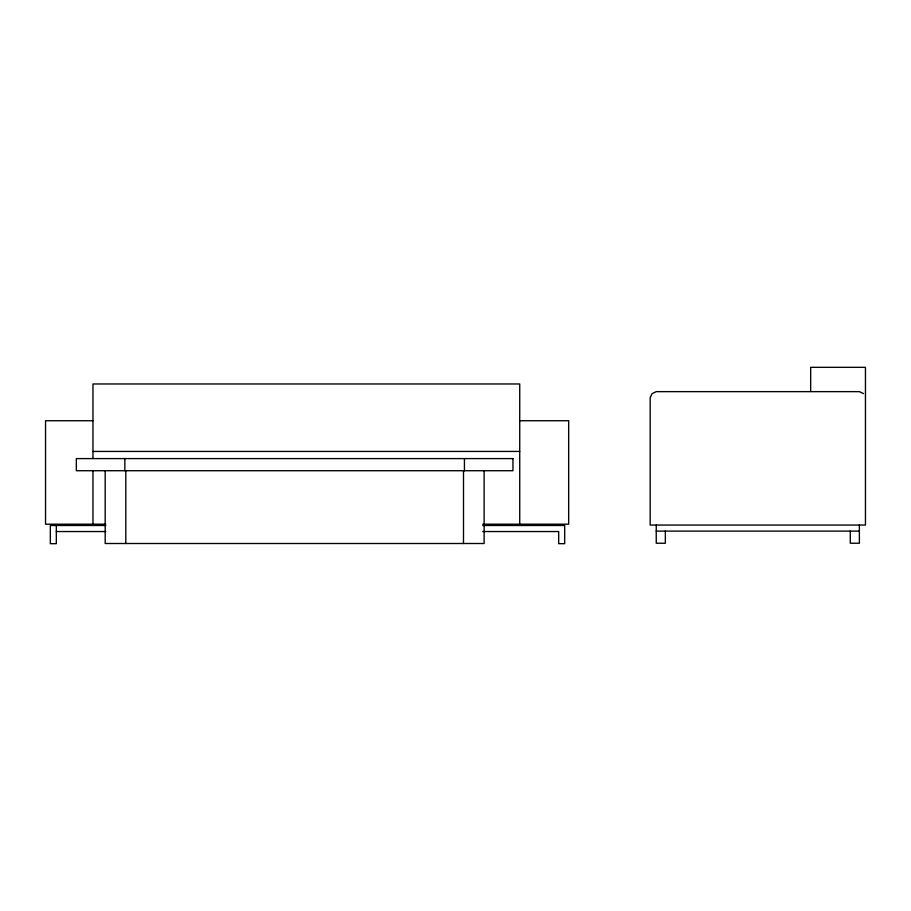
<?xml version="1.0" encoding="UTF-8"?>
<svg xmlns="http://www.w3.org/2000/svg" width="911" height="911" viewBox="0 0 911 911"><rect width="100%" height="100%" fill="white"/><g stroke="black" fill="none" stroke-linecap="round" stroke-linejoin="round"><path stroke-width="1.37" d="M92.968 420.734L45.55 420.734L45.55 524.201L105.767 524.201M519.725 420.734L568.669 420.734L568.669 524.201L482.739 524.201M92.968 451.435L519.725 451.435M105.79 525.488L50.321 525.488L50.321 543.673L56.323 543.673L56.323 525.488M482.728 525.488L564.683 525.488L564.683 543.673L558.682 543.673L558.682 531.546L482.728 531.546M656.239 531.113L859.38 531.113M56.323 531.546L105.79 531.546M863.491 393.598L859.38 391.639L656.239 391.639L652.139 393.598L650.181 397.708L650.181 525.055L865.45 525.055L865.45 367.327L810.676 367.327L810.676 391.479M859.38 525.055L859.38 543.241L850.293 543.241L850.293 531.113M665.337 531.113L665.337 543.241L656.239 543.241L656.239 525.055M519.725 524.201L519.725 383.975L92.968 383.975L92.968 458.438M484.117 470.725L484.117 543.503L105.186 543.503L105.186 470.725M464.439 458.597L464.439 470.725M463.494 470.725L463.494 543.503M125.798 470.725L125.798 543.503M124.853 458.597L124.853 470.725M92.968 471.033L92.968 524.201M512.95 458.597L76.342 458.597L76.342 470.725L512.95 470.725L512.95 458.597"/></g></svg>
